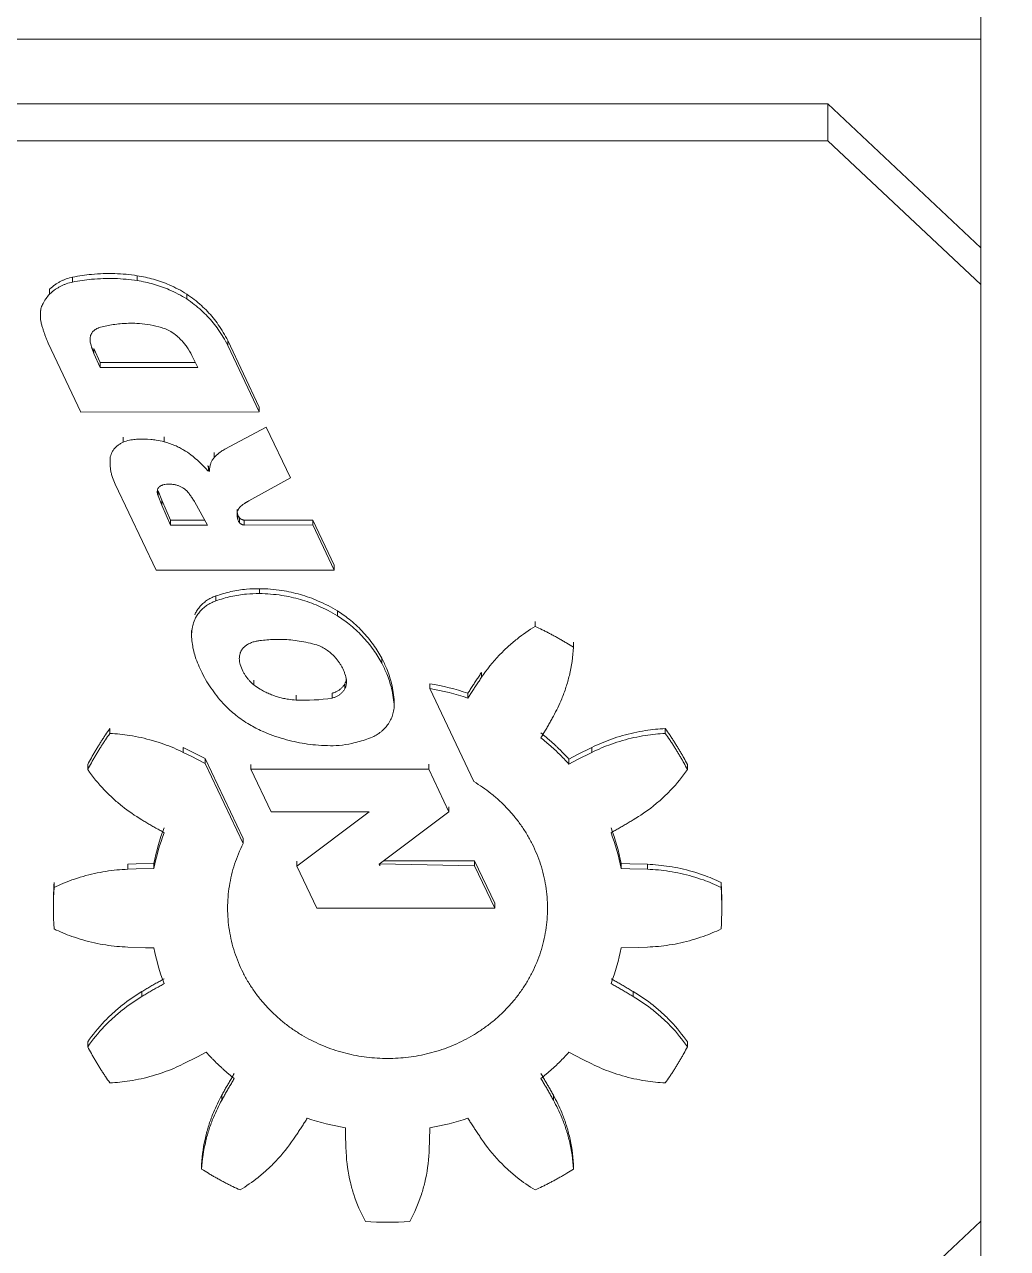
# Model space of a CAD drawing. Header units: millimetres. Extents: x 2179 to 48742, y 3478 to 161002.
# Drawn here: x 33108.9 to 33177.4, y 141788.7 to 141874 of the extents above; entities that cross this region are included whole.
import ezdxf

# ---------------------------------------------------------------- set-up
doc = ezdxf.new("R2010")
doc.units = ezdxf.units.MM
doc.layers.add('0-1', color=7, linetype='Continuous', lineweight=9)
doc.layers.add('2966-1_navrh dispozice stroju-HK_02_dwg-1', color=7, linetype='Continuous', lineweight=9, true_color=0x919191)

# ---------------------------------------------------------------- blocks, each defined once
blk = doc.blocks.new('2966-1_navrh dispozice stroju-HK_02_dwg-876232-1NP _ stroje')
at = {"layer": '0-1'}
for p, q in [((-60923.843, 56144.85), (-60892.08, 56197.69)), ((-60889.882, 56196.369), (-60921.644, 56143.528)), ((-60860.313, 56165.378), (-60860.607, 56165.554)), ((-60857.365, 56165.407), (-60857.658, 56165.583)), ((-60868.764, 56162.991), (-60869.057, 56163.168)), ((-60849.119, 56163.182), (-60849.412, 56163.358)), ((-60847.849, 56162.479), (-60848.142, 56162.655)), ((-60871.384, 56161.447), (-60871.677, 56161.624)), ((-60870.266, 56156.421), (-60870.559, 56156.597)), ((-60840.799, 56155.449), (-60841.093, 56155.625)), ((-60869.508, 56154.853), (-60869.801, 56155.029)), ((-60845.75, 56154.02), (-60846.044, 56154.196)), ((-60903.746, 56152.566), (-60903.453, 56152.39)), ((-60885.419, 56151.813), (-60881.963, 56151.472)), ((-60874.985, 56151.134), (-60874.692, 56150.958)), ((-60906.327, 56150.091), (-60906.621, 56150.267)), ((-60879.408, 56150.189), (-60879.115, 56150.013)), ((-60871.947, 56150.321), (-60871.654, 56150.145)), ((-60873.057, 56139.331), (-60866.674, 56149.967)), ((-60893.284, 56148.52), (-60892.991, 56148.344)), ((-60888.722, 56147.702), (-60888.429, 56147.525)), ((-60888.478, 56147.689), (-60888.185, 56147.513)), ((-60874.773, 56148.004), (-60874.48, 56147.827)), ((-60874.679, 56146.924), (-60874.386, 56146.747)), ((-60908.853, 56146.359), (-60908.56, 56146.183)), ((-60896.019, 56146.099), (-60895.726, 56145.923)), ((-60883.537, 56146.328), (-60883.244, 56146.152)), ((-60890.819, 56143.485), (-60889.588, 56145.536)), ((-60842.431, 56145.525), (-60842.725, 56145.702)), ((-60908.955, 56144.549), (-60908.662, 56144.373)), ((-60875.857, 56144.693), (-60875.564, 56144.517)), ((-60837.585, 56144.25), (-60837.878, 56144.426)), ((-60897.473, 56143.623), (-60897.18, 56143.447)), ((-60884.664, 56143.466), (-60884.371, 56143.29)), ((-60908.014, 56143.233), (-60907.721, 56143.057)), ((-60877.986, 56142.541), (-60878.279, 56142.717)), ((-60896.759, 56142.13), (-60896.466, 56141.954)), ((-60883.476, 56140.779), (-60883.183, 56140.603)), ((-60880.258, 56132.198), (-60880.551, 56132.374)), ((-60878.9, 56129.581), (-60879.193, 56129.757)), ((-60854.336, 56125.72), (-60854.63, 56125.896)), ((-60863.395, 56124.666), (-60863.688, 56124.842)), ((-60873.067, 56123.342), (-60873.36, 56123.518)), ((-60872.143, 56122.727), (-60871.85, 56122.551)), ((-60850.936, 56122.038), (-60851.229, 56122.214)), ((-60862.334, 56119.623), (-60862.628, 56119.799))]:
    blk.add_line(p, q, dxfattribs=at)
at = {"layer": '0-1', "flags": 128}
for points in [[(-60557.663, 56219.14), (-60650.398, 56064.867), (-61108.932, 56340.495), (-61016.198, 56494.769)], [(-60861.948, 56158.518), (-60862.241, 56158.694), (-60862.201, 56159.38), (-60862.114, 56160.486), (-60861.821, 56160.31), (-60861.908, 56159.204)], [(-60853.826, 56157.895), (-60854.119, 56158.072), (-60853.805, 56158.579), (-60853.141, 56159.607), (-60852.847, 56159.431), (-60853.512, 56158.403)], [(-60871.504, 56128.395), (-60871.797, 56128.571), (-60871.511, 56129.092), (-60870.9, 56130.155), (-60870.606, 56129.979), (-60871.218, 56128.916)]]:
    blk.add_lwpolyline(points, close=True, dxfattribs=at)
for points in [[(-60890.447, 56209.162), (-60937.69, 56130.569), (-60856.829, 56081.963), (-60809.586, 56160.556)], [(-60875.786, 56200.349), (-60889.882, 56196.369), (-60892.08, 56197.69), (-60877.984, 56201.671)], [(-60819.85, 56166.726), (-60816.753, 56152.41), (-60848.515, 56099.57), (-60867.761, 56094.134), (-60917.415, 56123.982), (-60919.614, 56125.303), (-60923.843, 56144.85), (-60921.644, 56143.528), (-60917.415, 56123.982)], [(-60849.093, 56155.051), (-60848.482, 56156.114), (-60848.196, 56156.635)], [(-60905.797, 56142.527), (-60900.495, 56142.009), (-60894.094, 56152.668), (-60894.387, 56152.844), (-60899.499, 56153.348), (-60899.206, 56153.171), (-60894.094, 56152.668)], [(-60864.311, 56152.214), (-60871.453, 56152.917), (-60871.746, 56153.094)], [(-60885.712, 56151.99), (-60885.419, 56151.813), (-60887.881, 56147.713), (-60888.174, 56147.89), (-60885.712, 56151.99), (-60882.256, 56151.648), (-60881.963, 56151.472), (-60888.357, 56140.825), (-60894.967, 56141.47)], [(-60893.108, 56149.26), (-60892.939, 56152.544), (-60889.036, 56152.163), (-60889.155, 56148.86)], [(-60899.341, 56150.618), (-60902.761, 56144.945), (-60902.468, 56144.769), (-60903.531, 56144.895), (-60903.824, 56145.071), (-60902.761, 56144.945)], [(-60899.896, 56150.665), (-60898.961, 56150.586), (-60902.468, 56144.769)], [(-60866.967, 56150.143), (-60866.674, 56149.967), (-60863.409, 56149.645), (-60863.703, 56149.822)], [(-60863.409, 56149.645), (-60862.771, 56143.599), (-60862.663, 56143.581), (-60862.776, 56143.649), (-60859.262, 56149.237), (-60859.556, 56149.413)], [(-60859.262, 56149.237), (-60856.002, 56148.916), (-60856.295, 56149.092), (-60859.556, 56149.413), (-60862.813, 56143.995)], [(-60856.002, 56148.916), (-60862.389, 56138.29), (-60865.61, 56138.605), (-60865.904, 56138.781)], [(-60844.733, 56148.17), (-60843.808, 56148.738), (-60843.21, 56149.123)], [(-60892.363, 56147.57), (-60892.724, 56147.651), (-60892.674, 56147.687), (-60892.381, 56147.51), (-60892.431, 56147.474), (-60892.381, 56147.51)], [(-60891.018, 56145.576), (-60889.196, 56145.524), (-60890.526, 56143.309)], [(-60865.61, 56138.605), (-60866.274, 56144.87), (-60869.795, 56139.013), (-60873.057, 56139.331), (-60873.351, 56139.508)], [(-60892.031, 56143.49), (-60892.721, 56143.61), (-60893.014, 56143.787), (-60892.324, 56143.666), (-60892.031, 56143.49), (-60890.526, 56143.309), (-60890.819, 56143.485), (-60892.324, 56143.666)], [(-60875.346, 56136.984), (-60875.053, 56136.808), (-60875.978, 56136.237), (-60876.49, 56135.907), (-60876.783, 56136.083), (-60876.271, 56136.413), (-60875.346, 56136.984), (-60869.188, 56136.383), (-60868.894, 56136.207), (-60875.053, 56136.808)], [(-60866.852, 56125.598), (-60866.187, 56126.627), (-60865.874, 56127.134)], [(-60857.879, 56124.72), (-60857.791, 56125.826), (-60857.752, 56126.512)]]:
    blk.add_lwpolyline(points, dxfattribs=at)
at = {"layer": '0-1'}
for centre, radius, start, end in [((-60858.742, 56145.021), 20.574, 58.98964, 63.032), ((-60858.449, 56144.845), 20.574, 54.94729, 63.032), ((-60862.33, 56144.005), 24.782, 325.41885, 332.56043), ((-60861.544, 56140.361), 20.574, 234.94729, 238.98964), ((-60861.25, 56140.185), 20.574, 234.94729, 243.032)]:
    blk.add_arc(centre, radius, start, end, dxfattribs=at)
for points, knots in [([(-60860.607, 56165.554), (-60860.826, 56165.145), (-60861.14, 56164.478), (-60861.491, 56163.532), (-60861.728, 56162.749), (-60861.965, 56161.737), (-60862.073, 56160.977), (-60862.114, 56160.486)], [0, 0, 0, 0, 0.261543, 0.414816, 0.568414, 0.722418, 1, 1, 1, 1]), ([(-60857.658, 56165.583), (-60857.837, 56165.593), (-60858.106, 56165.606), (-60858.464, 56165.616), (-60858.733, 56165.62), (-60859.001, 56165.62), (-60859.269, 56165.618), (-60859.537, 56165.612), (-60859.805, 56165.602), (-60860.162, 56165.586), (-60860.429, 56165.568), (-60860.607, 56165.554)], [0, 0, 0, 0, 0.182273, 0.273343, 0.364361, 0.455328, 0.546241, 0.6371, 0.727904, 0.818653, 1, 1, 1, 1]), ([(-60860.313, 56165.378), (-60860.533, 56164.969), (-60860.847, 56164.302), (-60861.198, 56163.356), (-60861.435, 56162.572), (-60861.672, 56161.561), (-60861.78, 56160.801), (-60861.821, 56160.31)], [0, 0, 0, 0, 0.261543, 0.414816, 0.568414, 0.722418, 1, 1, 1, 1]), ([(-60857.365, 56165.407), (-60857.544, 56165.417), (-60857.813, 56165.43), (-60858.171, 56165.439), (-60858.439, 56165.443), (-60858.708, 56165.444), (-60858.976, 56165.441), (-60859.244, 56165.435), (-60859.512, 56165.426), (-60859.869, 56165.409), (-60860.136, 56165.392), (-60860.313, 56165.378)], [0, 0, 0, 0, 0.182273, 0.273343, 0.364361, 0.455328, 0.546241, 0.6371, 0.727904, 0.818653, 1, 1, 1, 1]), ([(-60856.304, 56160.364), (-60856.302, 56160.924), (-60856.354, 56161.764), (-60856.538, 56162.871), (-60856.81, 56164.01), (-60857.113, 56164.851), (-60857.365, 56165.407)], [0, 0, 0, 0, 0.323713, 0.485311, 0.647608, 1, 1, 1, 1]), ([(-60868.764, 56162.991), (-60868.929, 56162.908), (-60869.175, 56162.78), (-60869.5, 56162.603), (-60869.742, 56162.468), (-60869.982, 56162.33), (-60870.22, 56162.19), (-60870.457, 56162.047), (-60870.691, 56161.901), (-60871.002, 56161.703), (-60871.232, 56161.551), (-60871.384, 56161.447)], [0, 0, 0, 0, 0.182383, 0.273486, 0.364521, 0.455492, 0.546397, 0.637238, 0.728016, 0.818732, 1, 1, 1, 1]), ([(-60865.363, 56159.31), (-60865.585, 56159.698), (-60865.988, 56160.313), (-60866.628, 56161.11), (-60867.477, 56162.013), (-60868.214, 56162.619), (-60868.764, 56162.991)], [0, 0, 0, 0, 0.265372, 0.43567, 0.606333, 1, 1, 1, 1]), ([(-60849.412, 56163.358), (-60849.784, 56163.113), (-60850.363, 56162.686), (-60851.11, 56162.033), (-60851.691, 56161.457), (-60852.393, 56160.667), (-60852.86, 56160.036), (-60853.141, 56159.607)], [0, 0, 0, 0, 0.250911, 0.404864, 0.558411, 0.711634, 1, 1, 1, 1]), ([(-60849.119, 56163.182), (-60849.491, 56162.937), (-60850.07, 56162.51), (-60850.817, 56161.857), (-60851.398, 56161.281), (-60852.1, 56160.491), (-60852.567, 56159.86), (-60852.847, 56159.431)], [0, 0, 0, 0, 0.250911, 0.404864, 0.558411, 0.711634, 1, 1, 1, 1]), ([(-60871.384, 56161.447), (-60871.381, 56160.934), (-60871.327, 56160.141), (-60871.151, 56159.081), (-60870.868, 56157.897), (-60870.544, 56157.015), (-60870.266, 56156.421)], [0, 0, 0, 0, 0.296799, 0.458512, 0.620924, 1, 1, 1, 1]), ([(-60848.196, 56156.635), (-60847.949, 56157.084), (-60847.611, 56157.792), (-60847.243, 56158.783), (-60847.006, 56159.567), (-60846.78, 56160.532), (-60846.674, 56161.244), (-60846.633, 56161.688)], [0, 0, 0, 0, 0.288366, 0.441589, 0.595136, 0.749089, 1, 1, 1, 1]), ([(-60856.336, 56158.573), (-60856.332, 56158.681), (-60856.326, 56158.844), (-60856.32, 56159.06), (-60856.315, 56159.223), (-60856.312, 56159.386), (-60856.309, 56159.549), (-60856.307, 56159.712), (-60856.305, 56159.875), (-60856.304, 56160.092), (-60856.304, 56160.255), (-60856.304, 56160.364)], [0, 0, 0, 0, 0.18163, 0.272474, 0.363339, 0.454226, 0.545135, 0.636066, 0.727018, 0.817992, 1, 1, 1, 1]), ([(-60864.52, 56157.792), (-60864.569, 56157.885), (-60864.643, 56158.024), (-60864.743, 56158.209), (-60864.818, 56158.348), (-60864.894, 56158.486), (-60864.971, 56158.624), (-60865.048, 56158.762), (-60865.126, 56158.899), (-60865.231, 56159.082), (-60865.31, 56159.219), (-60865.363, 56159.31)], [0, 0, 0, 0, 0.181671, 0.272529, 0.363404, 0.454297, 0.545206, 0.636133, 0.727076, 0.818036, 1, 1, 1, 1]), ([(-60862.241, 56158.694), (-60862.401, 56158.663), (-60862.64, 56158.613), (-60862.956, 56158.539), (-60863.193, 56158.48), (-60863.428, 56158.417), (-60863.662, 56158.351), (-60863.895, 56158.281), (-60864.127, 56158.208), (-60864.433, 56158.106), (-60864.662, 56158.024), (-60864.813, 56157.968)], [0, 0, 0, 0, 0.182555, 0.27372, 0.364801, 0.455797, 0.546707, 0.637532, 0.72827, 0.818923, 1, 1, 1, 1]), ([(-60861.948, 56158.518), (-60862.108, 56158.487), (-60862.346, 56158.437), (-60862.663, 56158.363), (-60862.9, 56158.303), (-60863.135, 56158.241), (-60863.369, 56158.175), (-60863.602, 56158.105), (-60863.834, 56158.032), (-60864.14, 56157.93), (-60864.369, 56157.848), (-60864.52, 56157.792)], [0, 0, 0, 0, 0.182555, 0.27372, 0.364801, 0.455797, 0.546707, 0.637532, 0.72827, 0.818923, 1, 1, 1, 1]), ([(-60870.559, 56156.597), (-60870.515, 56156.501), (-60870.449, 56156.357), (-60870.359, 56156.166), (-60870.292, 56156.023), (-60870.223, 56155.88), (-60870.154, 56155.738), (-60870.085, 56155.595), (-60870.015, 56155.453), (-60869.921, 56155.264), (-60869.849, 56155.123), (-60869.801, 56155.029)], [0, 0, 0, 0, 0.181658, 0.272512, 0.363384, 0.454275, 0.545185, 0.636113, 0.727059, 0.818023, 1, 1, 1, 1]), ([(-60870.266, 56156.421), (-60870.222, 56156.325), (-60870.156, 56156.181), (-60870.066, 56155.99), (-60869.999, 56155.847), (-60869.93, 56155.704), (-60869.861, 56155.562), (-60869.792, 56155.419), (-60869.722, 56155.277), (-60869.627, 56155.088), (-60869.556, 56154.947), (-60869.508, 56154.853)], [0, 0, 0, 0, 0.181658, 0.272512, 0.363384, 0.454275, 0.545185, 0.636113, 0.727059, 0.818023, 1, 1, 1, 1]), ([(-60841.093, 56155.625), (-60841.701, 56155.587), (-60842.586, 56155.46), (-60843.72, 56155.166), (-60844.783, 56154.809), (-60845.55, 56154.461), (-60846.044, 56154.196)], [0, 0, 0, 0, 0.352392, 0.514689, 0.676287, 1, 1, 1, 1]), ([(-60840.799, 56155.449), (-60841.408, 56155.41), (-60842.293, 56155.284), (-60843.427, 56154.99), (-60844.49, 56154.633), (-60845.257, 56154.285), (-60845.75, 56154.02)], [0, 0, 0, 0, 0.352392, 0.514689, 0.676287, 1, 1, 1, 1]), ([(-60839.442, 56152.832), (-60839.513, 56152.995), (-60839.623, 56153.239), (-60839.775, 56153.562), (-60839.892, 56153.803), (-60840.013, 56154.042), (-60840.136, 56154.281), (-60840.263, 56154.517), (-60840.392, 56154.753), (-60840.569, 56155.064), (-60840.706, 56155.296), (-60840.799, 56155.449)], [0, 0, 0, 0, 0.181347, 0.272096, 0.3629, 0.453759, 0.544672, 0.635639, 0.726657, 0.817727, 1, 1, 1, 1]), ([(-60846.044, 56154.196), (-60846.14, 56154.145), (-60846.284, 56154.069), (-60846.475, 56153.966), (-60846.618, 56153.888), (-60846.761, 56153.809), (-60846.903, 56153.73), (-60847.046, 56153.651), (-60847.187, 56153.571), (-60847.376, 56153.464), (-60847.517, 56153.382), (-60847.611, 56153.328)], [0, 0, 0, 0, 0.182008, 0.272982, 0.363934, 0.454865, 0.545774, 0.636661, 0.727526, 0.81837, 1, 1, 1, 1]), ([(-60845.75, 56154.02), (-60845.847, 56153.969), (-60845.991, 56153.893), (-60846.182, 56153.789), (-60846.325, 56153.712), (-60846.468, 56153.633), (-60846.61, 56153.554), (-60846.752, 56153.475), (-60846.894, 56153.395), (-60847.083, 56153.288), (-60847.224, 56153.206), (-60847.318, 56153.152)], [0, 0, 0, 0, 0.182008, 0.272982, 0.363934, 0.454865, 0.545774, 0.636661, 0.727526, 0.81837, 1, 1, 1, 1]), ([(-60899.499, 56153.348), (-60899.925, 56153.384), (-60900.553, 56153.386), (-60901.373, 56153.295), (-60901.957, 56153.187), (-60902.761, 56152.978), (-60903.353, 56152.752), (-60903.746, 56152.566)], [0, 0, 0, 0, 0.29356, 0.430004, 0.5659, 0.701224, 1, 1, 1, 1]), ([(-60899.206, 56153.171), (-60899.632, 56153.208), (-60900.26, 56153.21), (-60901.08, 56153.119), (-60901.664, 56153.011), (-60902.468, 56152.802), (-60903.06, 56152.575), (-60903.453, 56152.39)], [0, 0, 0, 0, 0.29356, 0.430004, 0.5659, 0.701224, 1, 1, 1, 1]), ([(-60868.894, 56136.207), (-60868.617, 56135.765), (-60868.151, 56135.136), (-60867.439, 56134.379), (-60866.864, 56133.855), (-60866.249, 56133.379), (-60865.598, 56132.951), (-60864.916, 56132.577), (-60864.206, 56132.258), (-60863.475, 56131.996), (-60862.726, 56131.792), (-60861.965, 56131.646), (-60861.198, 56131.56), (-60860.429, 56131.532), (-60859.662, 56131.561), (-60858.902, 56131.645), (-60858.154, 56131.784), (-60857.42, 56131.975), (-60856.704, 56132.214), (-60856.01, 56132.501), (-60855.339, 56132.833), (-60854.694, 56133.207), (-60854.077, 56133.62), (-60853.491, 56134.071), (-60852.936, 56134.556), (-60852.413, 56135.075), (-60851.926, 56135.623), (-60851.473, 56136.2), (-60851.058, 56136.803), (-60850.681, 56137.431), (-60850.343, 56138.08), (-60850.046, 56138.75), (-60849.79, 56139.438), (-60849.578, 56140.142), (-60849.409, 56140.861), (-60849.287, 56141.59), (-60849.211, 56142.329), (-60849.183, 56143.074), (-60849.205, 56143.822), (-60849.278, 56144.57), (-60849.401, 56145.314), (-60849.578, 56146.051), (-60849.806, 56146.778), (-60850.088, 56147.488), (-60850.422, 56148.179), (-60850.808, 56148.845), (-60851.244, 56149.482), (-60851.729, 56150.086), (-60852.261, 56150.651), (-60852.835, 56151.174), (-60853.45, 56151.651), (-60854.101, 56152.078), (-60854.784, 56152.453), (-60855.493, 56152.772), (-60856.225, 56153.034), (-60856.974, 56153.238), (-60857.734, 56153.383), (-60858.502, 56153.47), (-60859.271, 56153.498), (-60860.038, 56153.469), (-60860.797, 56153.384), (-60861.546, 56153.246), (-60862.28, 56153.055), (-60863.215, 56152.742), (-60863.885, 56152.44), (-60864.311, 56152.214)], [0, 0, 0, 0, 0.031734, 0.047458, 0.063206, 0.078973, 0.094748, 0.110522, 0.126289, 0.142038, 0.157761, 0.17345, 0.189098, 0.204699, 0.220246, 0.235734, 0.25116, 0.266522, 0.281817, 0.297046, 0.31221, 0.327312, 0.342357, 0.357349, 0.372294, 0.387199, 0.402074, 0.416925, 0.431763, 0.446595, 0.461433, 0.476284, 0.491158, 0.506064, 0.521009, 0.536001, 0.551046, 0.566148, 0.581312, 0.596541, 0.611836, 0.627197, 0.642624, 0.658112, 0.673659, 0.689259, 0.704908, 0.720597, 0.73632, 0.752069, 0.767835, 0.78361, 0.799385, 0.815151, 0.8309, 0.846623, 0.862313, 0.877961, 0.893562, 0.909109, 0.924597, 0.940023, 0.955384, 0.970679, 1, 1, 1, 1]), ([(-60843.21, 56149.123), (-60842.795, 56149.389), (-60842.175, 56149.841), (-60841.393, 56150.525), (-60840.812, 56151.102), (-60840.142, 56151.856), (-60839.7, 56152.446), (-60839.442, 56152.832)], [0, 0, 0, 0, 0.277582, 0.431586, 0.585184, 0.738457, 1, 1, 1, 1]), ([(-60903.746, 56152.566), (-60904.154, 56152.359), (-60904.713, 56152.018), (-60905.385, 56151.502), (-60905.97, 56150.99), (-60906.372, 56150.566), (-60906.621, 56150.267)], [0, 0, 0, 0, 0.370267, 0.528165, 0.685572, 1, 1, 1, 1]), ([(-60903.453, 56152.39), (-60903.861, 56152.182), (-60904.42, 56151.842), (-60905.092, 56151.326), (-60905.677, 56150.814), (-60906.079, 56150.389), (-60906.327, 56150.091)], [0, 0, 0, 0, 0.370267, 0.528165, 0.685572, 1, 1, 1, 1]), ([(-60874.985, 56151.134), (-60875.349, 56151.154), (-60875.922, 56151.148), (-60876.698, 56151.061), (-60877.311, 56150.948), (-60877.912, 56150.792), (-60878.618, 56150.555), (-60879.112, 56150.339), (-60879.408, 56150.189)], [0, 0, 0, 0, 0.238704, 0.375422, 0.511589, 0.647183, 0.782193, 1, 1, 1, 1]), ([(-60871.947, 56150.321), (-60872.323, 56150.521), (-60872.885, 56150.757), (-60873.645, 56150.964), (-60874.266, 56151.082), (-60874.715, 56151.124), (-60874.985, 56151.134)], [0, 0, 0, 0, 0.402625, 0.573744, 0.744496, 1, 1, 1, 1]), ([(-60906.621, 56150.267), (-60906.954, 56149.865), (-60907.422, 56149.226), (-60907.969, 56148.316), (-60908.424, 56147.441), (-60908.701, 56146.779), (-60908.853, 56146.359)], [0, 0, 0, 0, 0.346138, 0.524869, 0.703657, 1, 1, 1, 1]), ([(-60901.972, 56150.327), (-60902.102, 56150.261), (-60902.28, 56150.152), (-60902.549, 56149.946), (-60902.69, 56149.814), (-60902.779, 56149.719)], [0, 0, 0, 0, 0.430104, 0.616191, 1, 1, 1, 1]), ([(-60899.896, 56150.665), (-60900.127, 56150.688), (-60900.461, 56150.691), (-60900.891, 56150.643), (-60901.184, 56150.589), (-60901.549, 56150.494), (-60901.809, 56150.399), (-60901.972, 56150.327)], [0, 0, 0, 0, 0.327977, 0.468922, 0.6093, 0.749088, 1, 1, 1, 1]), ([(-60879.408, 56150.189), (-60879.852, 56149.96), (-60880.469, 56149.581), (-60881.217, 56149.007), (-60881.718, 56148.569), (-60882.189, 56148.101), (-60882.83, 56147.38), (-60883.264, 56146.774), (-60883.537, 56146.328)], [0, 0, 0, 0, 0.261737, 0.378268, 0.494438, 0.610301, 0.725919, 1, 1, 1, 1]), ([(-60874.692, 56150.958), (-60875.055, 56150.978), (-60875.629, 56150.972), (-60876.405, 56150.885), (-60877.018, 56150.772), (-60877.619, 56150.616), (-60878.325, 56150.379), (-60878.819, 56150.162), (-60879.115, 56150.013)], [0, 0, 0, 0, 0.238704, 0.375422, 0.511589, 0.647183, 0.782193, 1, 1, 1, 1]), ([(-60871.654, 56150.145), (-60872.03, 56150.345), (-60872.592, 56150.58), (-60873.352, 56150.788), (-60873.973, 56150.906), (-60874.422, 56150.948), (-60874.692, 56150.958)], [0, 0, 0, 0, 0.402625, 0.573744, 0.744496, 1, 1, 1, 1]), ([(-60870.801, 56149.097), (-60870.852, 56149.221), (-60870.942, 56149.393), (-60871.086, 56149.604), (-60871.2, 56149.745), (-60871.38, 56149.937), (-60871.537, 56150.065), (-60871.654, 56150.145)], [0, 0, 0, 0, 0.292577, 0.424638, 0.557046, 0.689739, 1, 1, 1, 1]), ([(-60906.327, 56150.091), (-60906.66, 56149.689), (-60907.129, 56149.049), (-60907.675, 56148.14), (-60908.131, 56147.265), (-60908.408, 56146.603), (-60908.56, 56146.183)], [0, 0, 0, 0, 0.346138, 0.524869, 0.703657, 1, 1, 1, 1]), ([(-60902.779, 56149.719), (-60902.979, 56149.529), (-60903.332, 56149.153), (-60903.642, 56148.741), (-60903.777, 56148.542)], [0, 0, 0, 0, 0.53438, 1, 1, 1, 1]), ([(-60879.115, 56150.013), (-60879.559, 56149.784), (-60880.175, 56149.405), (-60880.924, 56148.83), (-60881.425, 56148.392), (-60881.896, 56147.925), (-60882.537, 56147.204), (-60882.971, 56146.598), (-60883.244, 56146.152)], [0, 0, 0, 0, 0.261737, 0.378268, 0.494438, 0.610301, 0.725919, 1, 1, 1, 1]), ([(-60903.777, 56148.542), (-60903.995, 56148.219), (-60904.272, 56147.735), (-60904.619, 56146.953), (-60904.771, 56146.512), (-60904.852, 56146.224)], [0, 0, 0, 0, 0.455587, 0.650529, 1, 1, 1, 1]), ([(-60893.108, 56149.26), (-60893.113, 56149.161), (-60893.111, 56149.002), (-60893.082, 56148.694), (-60893.036, 56148.488), (-60892.991, 56148.344)], [0, 0, 0, 0, 0.319576, 0.513347, 1, 1, 1, 1]), ([(-60889.155, 56148.86), (-60889.157, 56148.83), (-60889.16, 56148.785), (-60889.161, 56148.726), (-60889.162, 56148.681), (-60889.162, 56148.636), (-60889.162, 56148.591), (-60889.161, 56148.547), (-60889.159, 56148.502), (-60889.156, 56148.442), (-60889.153, 56148.397), (-60889.15, 56148.367)], [0, 0, 0, 0, 0.181145, 0.271819, 0.362568, 0.453395, 0.544301, 0.635285, 0.726349, 0.817494, 1, 1, 1, 1]), ([(-60874.958, 56148.249), (-60875.093, 56148.301), (-60875.307, 56148.367), (-60875.603, 56148.424), (-60875.835, 56148.45), (-60876.069, 56148.459), (-60876.301, 56148.45), (-60876.531, 56148.424), (-60876.807, 56148.373), (-60877.002, 56148.318), (-60877.121, 56148.276)], [0, 0, 0, 0, 0.196853, 0.303041, 0.408952, 0.51454, 0.619764, 0.724592, 0.828998, 1, 1, 1, 1]), ([(-60870.601, 56147.859), (-60870.593, 56147.981), (-60870.592, 56148.166), (-60870.616, 56148.414), (-60870.648, 56148.602), (-60870.703, 56148.833), (-60870.759, 56148.997), (-60870.801, 56149.097)], [0, 0, 0, 0, 0.288592, 0.438736, 0.589532, 0.740979, 1, 1, 1, 1]), ([(-60892.991, 56148.344), (-60892.966, 56148.27), (-60892.921, 56148.165), (-60892.829, 56148.007), (-60892.767, 56147.922), (-60892.722, 56147.87)], [0, 0, 0, 0, 0.426905, 0.621361, 1, 1, 1, 1]), ([(-60892.722, 56147.87), (-60892.671, 56147.812), (-60892.551, 56147.694), (-60892.413, 56147.598), (-60892.334, 56147.553)], [0, 0, 0, 0, 0.460721, 1, 1, 1, 1]), ([(-60889.15, 56148.367), (-60889.146, 56148.308), (-60889.131, 56148.186), (-60889.097, 56148.067), (-60889.076, 56148.008)], [0, 0, 0, 0, 0.485681, 1, 1, 1, 1]), ([(-60889.076, 56148.008), (-60889.065, 56147.981), (-60889.047, 56147.94), (-60889.016, 56147.886), (-60888.987, 56147.844), (-60888.94, 56147.786), (-60888.898, 56147.746), (-60888.866, 56147.72)], [0, 0, 0, 0, 0.236103, 0.376533, 0.517394, 0.658623, 1, 1, 1, 1]), ([(-60889.072, 56147.839), (-60889.021, 56147.808), (-60888.908, 56147.752), (-60888.787, 56147.715), (-60888.722, 56147.702)], [0, 0, 0, 0, 0.470524, 1, 1, 1, 1]), ([(-60888.866, 56147.72), (-60888.814, 56147.682), (-60888.733, 56147.633), (-60888.587, 56147.567), (-60888.494, 56147.539), (-60888.429, 56147.525)], [0, 0, 0, 0, 0.400705, 0.585035, 1, 1, 1, 1]), ([(-60888.722, 56147.702), (-60888.687, 56147.693), (-60888.637, 56147.684), (-60888.555, 56147.681), (-60888.509, 56147.685), (-60888.478, 56147.689)], [0, 0, 0, 0, 0.436472, 0.624793, 1, 1, 1, 1]), ([(-60888.478, 56147.689), (-60888.461, 56147.692), (-60888.434, 56147.699), (-60888.398, 56147.711), (-60888.37, 56147.722), (-60888.342, 56147.736), (-60888.316, 56147.751), (-60888.292, 56147.767), (-60888.268, 56147.786), (-60888.245, 56147.805), (-60888.224, 56147.826), (-60888.2, 56147.854), (-60888.184, 56147.875), (-60888.174, 56147.89)], [0, 0, 0, 0, 0.142434, 0.223735, 0.304684, 0.38529, 0.465567, 0.545536, 0.625224, 0.704665, 0.783896, 0.86296, 1, 1, 1, 1]), ([(-60888.185, 56147.513), (-60888.168, 56147.516), (-60888.141, 56147.522), (-60888.104, 56147.535), (-60888.076, 56147.546), (-60888.049, 56147.559), (-60888.023, 56147.575), (-60887.998, 56147.591), (-60887.975, 56147.609), (-60887.952, 56147.629), (-60887.931, 56147.65), (-60887.907, 56147.677), (-60887.891, 56147.699), (-60887.881, 56147.713)], [0, 0, 0, 0, 0.142434, 0.223735, 0.304684, 0.38529, 0.465567, 0.545536, 0.625224, 0.704665, 0.783896, 0.86296, 1, 1, 1, 1]), ([(-60878.109, 56147.743), (-60878.419, 56147.459), (-60878.846, 56147.012), (-60879.347, 56146.372), (-60879.681, 56145.887), (-60880.053, 56145.268), (-60880.286, 56144.797), (-60880.416, 56144.495)], [0, 0, 0, 0, 0.314221, 0.460995, 0.607632, 0.754222, 1, 1, 1, 1]), ([(-60877.121, 56148.276), (-60877.242, 56148.242), (-60877.416, 56148.177), (-60877.635, 56148.069), (-60877.852, 56147.944), (-60878.007, 56147.83), (-60878.109, 56147.743)], [0, 0, 0, 0, 0.334932, 0.490658, 0.645749, 1, 1, 1, 1]), ([(-60874.773, 56148.004), (-60874.804, 56148.052), (-60874.874, 56148.146), (-60874.957, 56148.228), (-60875.002, 56148.266)], [0, 0, 0, 0, 0.494731, 1, 1, 1, 1]), ([(-60874.48, 56147.827), (-60874.511, 56147.876), (-60874.563, 56147.946), (-60874.643, 56148.031), (-60874.709, 56148.091), (-60874.81, 56148.17), (-60874.896, 56148.22), (-60874.958, 56148.249)], [0, 0, 0, 0, 0.267916, 0.405134, 0.542576, 0.680169, 1, 1, 1, 1]), ([(-60874.679, 56146.924), (-60874.657, 56146.998), (-60874.634, 56147.106), (-60874.62, 56147.248), (-60874.616, 56147.346), (-60874.619, 56147.444), (-60874.628, 56147.543), (-60874.645, 56147.64), (-60874.668, 56147.737), (-60874.707, 56147.86), (-60874.745, 56147.948), (-60874.773, 56148.004)], [0, 0, 0, 0, 0.209091, 0.296986, 0.385221, 0.473817, 0.56279, 0.65215, 0.741896, 0.832021, 1, 1, 1, 1]), ([(-60874.386, 56146.747), (-60874.364, 56146.822), (-60874.341, 56146.93), (-60874.327, 56147.071), (-60874.323, 56147.169), (-60874.326, 56147.268), (-60874.335, 56147.366), (-60874.352, 56147.464), (-60874.375, 56147.561), (-60874.414, 56147.684), (-60874.452, 56147.772), (-60874.48, 56147.827)], [0, 0, 0, 0, 0.209091, 0.296986, 0.385221, 0.473817, 0.56279, 0.65215, 0.741896, 0.832021, 1, 1, 1, 1]), ([(-60871.3, 56145.465), (-60871.177, 56145.737), (-60871, 56146.188), (-60870.759, 56146.987), (-60870.651, 56147.513), (-60870.601, 56147.859)], [0, 0, 0, 0, 0.35722, 0.580772, 1, 1, 1, 1]), ([(-60844.168, 56145.558), (-60844.189, 56145.718), (-60844.224, 56145.958), (-60844.278, 56146.277), (-60844.322, 56146.515), (-60844.369, 56146.754), (-60844.421, 56146.991), (-60844.476, 56147.229), (-60844.534, 56147.465), (-60844.617, 56147.78), (-60844.685, 56148.014), (-60844.733, 56148.17)], [0, 0, 0, 0, 0.181077, 0.27173, 0.362468, 0.453293, 0.544203, 0.635199, 0.72628, 0.817445, 1, 1, 1, 1]), ([(-60894.007, 56147.039), (-60894.186, 56146.967), (-60894.467, 56146.835), (-60894.836, 56146.621), (-60895.247, 56146.345), (-60895.538, 56146.103), (-60895.726, 56145.923)], [0, 0, 0, 0, 0.280551, 0.450993, 0.620781, 1, 1, 1, 1]), ([(-60888.429, 56147.525), (-60888.394, 56147.516), (-60888.344, 56147.508), (-60888.262, 56147.505), (-60888.216, 56147.509), (-60888.185, 56147.513)], [0, 0, 0, 0, 0.436472, 0.624793, 1, 1, 1, 1]), ([(-60908.853, 56146.359), (-60908.904, 56146.214), (-60908.964, 56145.997), (-60909.012, 56145.707), (-60909.034, 56145.498), (-60909.042, 56145.287), (-60909.032, 56144.968), (-60908.996, 56144.722), (-60908.955, 56144.549)], [0, 0, 0, 0, 0.251591, 0.3657, 0.480211, 0.595163, 0.710586, 1, 1, 1, 1]), ([(-60908.56, 56146.183), (-60908.611, 56146.038), (-60908.67, 56145.821), (-60908.719, 56145.531), (-60908.741, 56145.321), (-60908.748, 56145.11), (-60908.739, 56144.792), (-60908.703, 56144.546), (-60908.662, 56144.373)], [0, 0, 0, 0, 0.251591, 0.3657, 0.480211, 0.595163, 0.710586, 1, 1, 1, 1]), ([(-60904.852, 56146.224), (-60904.868, 56146.18), (-60904.886, 56146.114), (-60904.901, 56146.025), (-60904.907, 56145.961), (-60904.91, 56145.896), (-60904.908, 56145.831), (-60904.902, 56145.766), (-60904.888, 56145.684), (-60904.872, 56145.624), (-60904.859, 56145.587)], [0, 0, 0, 0, 0.217828, 0.316529, 0.415578, 0.515007, 0.614845, 0.715108, 0.815805, 1, 1, 1, 1]), ([(-60895.726, 56145.923), (-60895.866, 56145.786), (-60896.082, 56145.552), (-60896.462, 56145.067), (-60896.685, 56144.709), (-60896.823, 56144.445)], [0, 0, 0, 0, 0.318035, 0.51505, 1, 1, 1, 1]), ([(-60883.537, 56146.328), (-60883.694, 56146.073), (-60883.925, 56145.649), (-60884.195, 56145.041), (-60884.449, 56144.355), (-60884.592, 56143.825), (-60884.664, 56143.466)], [0, 0, 0, 0, 0.290488, 0.467768, 0.645321, 1, 1, 1, 1]), ([(-60883.244, 56146.152), (-60883.4, 56145.897), (-60883.632, 56145.473), (-60883.902, 56144.865), (-60884.156, 56144.179), (-60884.299, 56143.648), (-60884.371, 56143.29)], [0, 0, 0, 0, 0.290488, 0.467768, 0.645321, 1, 1, 1, 1]), ([(-60904.859, 56145.587), (-60904.846, 56145.551), (-60904.822, 56145.498), (-60904.783, 56145.43), (-60904.749, 56145.38), (-60904.711, 56145.332), (-60904.657, 56145.275), (-60904.613, 56145.238), (-60904.583, 56145.216)], [0, 0, 0, 0, 0.243129, 0.371886, 0.501038, 0.630528, 0.760297, 1, 1, 1, 1]), ([(-60904.583, 56145.216), (-60904.531, 56145.178), (-60904.451, 56145.129), (-60904.32, 56145.07), (-60904.243, 56145.045), (-60904.194, 56145.032)], [0, 0, 0, 0, 0.443452, 0.647911, 1, 1, 1, 1]), ([(-60904.194, 56145.032), (-60904.154, 56145.022), (-60904.094, 56145.006), (-60904.015, 56144.987), (-60903.955, 56144.974), (-60903.894, 56144.96), (-60903.834, 56144.948), (-60903.774, 56144.936), (-60903.713, 56144.925), (-60903.633, 56144.911), (-60903.572, 56144.901), (-60903.531, 56144.895)], [0, 0, 0, 0, 0.182049, 0.273041, 0.364007, 0.454947, 0.54586, 0.636744, 0.7276, 0.818427, 1, 1, 1, 1]), ([(-60892.451, 56145.292), (-60892.506, 56145.256), (-60892.588, 56145.197), (-60892.72, 56145.082), (-60892.795, 56145.002), (-60892.842, 56144.946)], [0, 0, 0, 0, 0.374094, 0.579901, 1, 1, 1, 1]), ([(-60891.742, 56145.545), (-60891.836, 56145.534), (-60891.967, 56145.506), (-60892.132, 56145.451), (-60892.279, 56145.39), (-60892.384, 56145.334), (-60892.451, 56145.292)], [0, 0, 0, 0, 0.373308, 0.529905, 0.685827, 1, 1, 1, 1]), ([(-60891.018, 56145.576), (-60891.062, 56145.576), (-60891.128, 56145.575), (-60891.216, 56145.573), (-60891.282, 56145.571), (-60891.347, 56145.569), (-60891.413, 56145.566), (-60891.479, 56145.563), (-60891.545, 56145.559), (-60891.632, 56145.553), (-60891.698, 56145.548), (-60891.742, 56145.545)], [0, 0, 0, 0, 0.182081, 0.273082, 0.364052, 0.454993, 0.545903, 0.636783, 0.727631, 0.818449, 1, 1, 1, 1]), ([(-60874.935, 56141.374), (-60874.494, 56141.684), (-60873.88, 56142.184), (-60873.14, 56142.917), (-60872.64, 56143.48), (-60871.992, 56144.307), (-60871.562, 56144.983), (-60871.3, 56145.465)], [0, 0, 0, 0, 0.292832, 0.429418, 0.565716, 0.701803, 1, 1, 1, 1]), ([(-60842.725, 56145.702), (-60842.83, 56145.706), (-60842.988, 56145.712), (-60843.198, 56145.718), (-60843.356, 56145.723), (-60843.514, 56145.726), (-60843.672, 56145.729), (-60843.83, 56145.731), (-60843.987, 56145.733), (-60844.198, 56145.734), (-60844.356, 56145.734), (-60844.461, 56145.734)], [0, 0, 0, 0, 0.181964, 0.272924, 0.363867, 0.454794, 0.545703, 0.636596, 0.727471, 0.818329, 1, 1, 1, 1]), ([(-60842.431, 56145.525), (-60842.537, 56145.53), (-60842.695, 56145.536), (-60842.905, 56145.542), (-60843.063, 56145.546), (-60843.221, 56145.55), (-60843.379, 56145.553), (-60843.536, 56145.555), (-60843.694, 56145.557), (-60843.905, 56145.558), (-60844.062, 56145.558), (-60844.168, 56145.558)], [0, 0, 0, 0, 0.181964, 0.272924, 0.363867, 0.454794, 0.545703, 0.636596, 0.727471, 0.818329, 1, 1, 1, 1]), ([(-60837.878, 56144.426), (-60838.464, 56144.736), (-60839.346, 56145.103), (-60840.541, 56145.429), (-60841.545, 56145.621), (-60842.278, 56145.687), (-60842.725, 56145.702)], [0, 0, 0, 0, 0.393667, 0.56433, 0.734628, 1, 1, 1, 1]), ([(-60837.585, 56144.25), (-60838.171, 56144.56), (-60839.053, 56144.927), (-60840.248, 56145.253), (-60841.252, 56145.445), (-60841.985, 56145.511), (-60842.431, 56145.525)], [0, 0, 0, 0, 0.393667, 0.56433, 0.734628, 1, 1, 1, 1]), ([(-60908.662, 56144.373), (-60908.627, 56144.246), (-60908.56, 56144.059), (-60908.445, 56143.821), (-60908.324, 56143.612), (-60908.222, 56143.47), (-60908.153, 56143.386)], [0, 0, 0, 0, 0.353592, 0.531194, 0.709409, 1, 1, 1, 1]), ([(-60896.823, 56144.445), (-60896.888, 56144.329), (-60896.974, 56144.151), (-60897.098, 56143.818), (-60897.153, 56143.602), (-60897.18, 56143.447)], [0, 0, 0, 0, 0.37257, 0.556318, 1, 1, 1, 1]), ([(-60893.153, 56144.432), (-60893.169, 56144.394), (-60893.189, 56144.336), (-60893.207, 56144.258), (-60893.219, 56144.19), (-60893.223, 56144.141), (-60893.224, 56144.112)], [0, 0, 0, 0, 0.380164, 0.554924, 0.730228, 1, 1, 1, 1]), ([(-60892.842, 56144.946), (-60892.894, 56144.882), (-60892.967, 56144.782), (-60893.071, 56144.61), (-60893.123, 56144.503), (-60893.153, 56144.432)], [0, 0, 0, 0, 0.408812, 0.61663, 1, 1, 1, 1]), ([(-60880.416, 56144.495), (-60880.455, 56144.413), (-60880.507, 56144.287), (-60880.559, 56144.114), (-60880.59, 56143.982), (-60880.621, 56143.795), (-60880.631, 56143.651), (-60880.63, 56143.552)], [0, 0, 0, 0, 0.278654, 0.417246, 0.556204, 0.695596, 1, 1, 1, 1]), ([(-60877.986, 56142.541), (-60877.819, 56142.61), (-60877.55, 56142.737), (-60877.192, 56142.945), (-60876.901, 56143.14), (-60876.624, 56143.352), (-60876.363, 56143.581), (-60876.117, 56143.825), (-60875.844, 56144.132), (-60875.665, 56144.368), (-60875.564, 56144.517)], [0, 0, 0, 0, 0.170732, 0.28145, 0.391743, 0.50165, 0.611215, 0.720492, 0.829538, 1, 1, 1, 1]), ([(-60837.719, 56141.211), (-60837.699, 56141.394), (-60837.672, 56141.669), (-60837.643, 56142.036), (-60837.625, 56142.311), (-60837.609, 56142.587), (-60837.597, 56142.864), (-60837.588, 56143.14), (-60837.582, 56143.417), (-60837.579, 56143.787), (-60837.581, 56144.065), (-60837.585, 56144.25)], [0, 0, 0, 0, 0.181268, 0.271984, 0.362762, 0.453603, 0.544508, 0.635479, 0.726514, 0.817617, 1, 1, 1, 1]), ([(-60908.153, 56143.386), (-60908.069, 56143.306), (-60907.929, 56143.19), (-60907.723, 56143.055), (-60907.552, 56142.961), (-60907.344, 56142.868), (-60907.189, 56142.816), (-60907.095, 56142.79)], [0, 0, 0, 0, 0.285142, 0.443497, 0.601852, 0.76012, 1, 1, 1, 1]), ([(-60897.18, 56143.447), (-60897.19, 56143.376), (-60897.197, 56143.268), (-60897.193, 56143.124), (-60897.183, 56143.016), (-60897.165, 56142.908), (-60897.139, 56142.802), (-60897.106, 56142.697), (-60897.066, 56142.595), (-60897.017, 56142.495), (-60896.962, 56142.399), (-60896.884, 56142.285), (-60896.819, 56142.208), (-60896.774, 56142.163)], [0, 0, 0, 0, 0.154592, 0.232029, 0.309797, 0.387902, 0.466345, 0.545119, 0.624211, 0.703603, 0.783268, 0.863177, 1, 1, 1, 1]), ([(-60893.224, 56144.112), (-60893.224, 56144.088), (-60893.222, 56144.054), (-60893.215, 56144.01), (-60893.208, 56143.979), (-60893.198, 56143.948), (-60893.186, 56143.919), (-60893.168, 56143.882), (-60893.152, 56143.856), (-60893.14, 56143.84)], [0, 0, 0, 0, 0.243424, 0.352914, 0.462878, 0.573306, 0.68418, 0.795473, 1, 1, 1, 1]), ([(-60893.14, 56143.84), (-60893.126, 56143.82), (-60893.102, 56143.793), (-60893.056, 56143.751), (-60893.025, 56143.729), (-60893.003, 56143.716)], [0, 0, 0, 0, 0.387445, 0.591443, 1, 1, 1, 1]), ([(-60893.003, 56143.716), (-60892.966, 56143.694), (-60892.907, 56143.665), (-60892.812, 56143.631), (-60892.756, 56143.617), (-60892.721, 56143.61)], [0, 0, 0, 0, 0.426223, 0.650191, 1, 1, 1, 1]), ([(-60884.664, 56143.466), (-60884.692, 56143.342), (-60884.718, 56143.16), (-60884.727, 56142.92), (-60884.722, 56142.751), (-60884.706, 56142.582), (-60884.678, 56142.414), (-60884.638, 56142.248), (-60884.586, 56142.084), (-60884.523, 56141.923), (-60884.432, 56141.737), (-60884.355, 56141.609), (-60884.303, 56141.534)], [0, 0, 0, 0, 0.189077, 0.272225, 0.355713, 0.439557, 0.523765, 0.608337, 0.693267, 0.778539, 0.864134, 1, 1, 1, 1]), ([(-60880.63, 56143.552), (-60880.628, 56143.486), (-60880.617, 56143.393), (-60880.59, 56143.277), (-60880.565, 56143.2), (-60880.535, 56143.125), (-60880.5, 56143.052), (-60880.459, 56142.981), (-60880.413, 56142.913), (-60880.342, 56142.825), (-60880.28, 56142.765), (-60880.234, 56142.727)], [0, 0, 0, 0, 0.209435, 0.294666, 0.380257, 0.466194, 0.552455, 0.639015, 0.725839, 0.812892, 1, 1, 1, 1]), ([(-60907.095, 56142.79), (-60907.017, 56142.77), (-60906.9, 56142.74), (-60906.743, 56142.704), (-60906.626, 56142.678), (-60906.508, 56142.653), (-60906.39, 56142.629), (-60906.272, 56142.606), (-60906.153, 56142.584), (-60905.995, 56142.557), (-60905.876, 56142.539), (-60905.797, 56142.527)], [0, 0, 0, 0, 0.182048, 0.273039, 0.364004, 0.454944, 0.545856, 0.636741, 0.727597, 0.818425, 1, 1, 1, 1]), ([(-60884.371, 56143.29), (-60884.398, 56143.166), (-60884.425, 56142.984), (-60884.434, 56142.744), (-60884.429, 56142.575), (-60884.412, 56142.406), (-60884.384, 56142.238), (-60884.345, 56142.071), (-60884.293, 56141.907), (-60884.229, 56141.747), (-60884.139, 56141.561), (-60884.062, 56141.433), (-60884.009, 56141.358)], [0, 0, 0, 0, 0.189077, 0.272225, 0.355713, 0.439557, 0.523765, 0.608337, 0.693267, 0.778539, 0.864134, 1, 1, 1, 1]), ([(-60880.234, 56142.727), (-60880.184, 56142.686), (-60880.099, 56142.627), (-60879.976, 56142.56), (-60879.852, 56142.504), (-60879.759, 56142.473), (-60879.7, 56142.458)], [0, 0, 0, 0, 0.324483, 0.51058, 0.696574, 1, 1, 1, 1]), ([(-60879.7, 56142.458), (-60879.54, 56142.419), (-60879.304, 56142.381), (-60878.99, 56142.37), (-60878.765, 56142.378), (-60878.543, 56142.403), (-60878.281, 56142.452), (-60878.097, 56142.503), (-60877.986, 56142.541)], [0, 0, 0, 0, 0.282617, 0.41221, 0.541357, 0.670018, 0.798161, 1, 1, 1, 1]), ([(-60896.774, 56142.163), (-60896.603, 56142.033), (-60896.342, 56141.87), (-60895.98, 56141.708), (-60895.724, 56141.616), (-60895.388, 56141.524), (-60895.133, 56141.484), (-60894.967, 56141.47)], [0, 0, 0, 0, 0.329049, 0.467968, 0.606733, 0.745272, 1, 1, 1, 1]), ([(-60884.009, 56141.358), (-60883.919, 56141.235), (-60883.77, 56141.063), (-60883.547, 56140.86), (-60883.371, 56140.723), (-60883.106, 56140.549), (-60882.887, 56140.443), (-60882.729, 56140.383)], [0, 0, 0, 0, 0.28068, 0.417191, 0.553851, 0.690587, 1, 1, 1, 1]), ([(-60877.82, 56140.08), (-60877.483, 56140.16), (-60876.966, 56140.318), (-60876.291, 56140.597), (-60875.65, 56140.914), (-60875.205, 56141.186), (-60874.935, 56141.374)], [0, 0, 0, 0, 0.326815, 0.508533, 0.68948, 1, 1, 1, 1]), ([(-60842.682, 56139.84), (-60842.027, 56139.874), (-60841.096, 56140.001), (-60839.918, 56140.307), (-60838.899, 56140.649), (-60838.174, 56140.973), (-60837.719, 56141.211)], [0, 0, 0, 0, 0.379076, 0.541488, 0.703201, 1, 1, 1, 1]), ([(-60881.783, 56140.055), (-60881.38, 56139.969), (-60880.741, 56139.878), (-60879.866, 56139.846), (-60878.948, 56139.88), (-60878.266, 56139.981), (-60877.82, 56140.08)], [0, 0, 0, 0, 0.309927, 0.48373, 0.656936, 1, 1, 1, 1]), ([(-60844.423, 56139.774), (-60844.317, 56139.776), (-60844.159, 56139.779), (-60843.948, 56139.784), (-60843.789, 56139.789), (-60843.631, 56139.794), (-60843.473, 56139.8), (-60843.315, 56139.807), (-60843.157, 56139.814), (-60842.946, 56139.825), (-60842.788, 56139.834), (-60842.682, 56139.84)], [0, 0, 0, 0, 0.181977, 0.272941, 0.363887, 0.454815, 0.545725, 0.636616, 0.727488, 0.818342, 1, 1, 1, 1]), ([(-60843.78, 56136.224), (-60843.865, 56136.282), (-60843.995, 56136.369), (-60844.168, 56136.483), (-60844.298, 56136.568), (-60844.429, 56136.653), (-60844.56, 56136.737), (-60844.691, 56136.82), (-60844.823, 56136.903), (-60844.999, 56137.013), (-60845.131, 56137.095), (-60845.22, 56137.148)], [0, 0, 0, 0, 0.181808, 0.272714, 0.363622, 0.45453, 0.54544, 0.636351, 0.727262, 0.818174, 1, 1, 1, 1]), ([(-60876.49, 56135.907), (-60876.904, 56135.64), (-60877.524, 56135.189), (-60878.306, 56134.505), (-60878.887, 56133.928), (-60879.558, 56133.174), (-60880, 56132.584), (-60880.258, 56132.198)], [0, 0, 0, 0, 0.277582, 0.431586, 0.585184, 0.738457, 1, 1, 1, 1]), ([(-60840.336, 56132.586), (-60840.685, 56133.179), (-60841.257, 56133.975), (-60842.411, 56135.204), (-60843.188, 56135.834), (-60843.78, 56136.224)], [0, 0, 0, 0, 0.408772, 0.579515, 1, 1, 1, 1]), ([(-60880.551, 56132.374), (-60880.48, 56132.211), (-60880.37, 56131.967), (-60880.218, 56131.644), (-60880.1, 56131.403), (-60879.98, 56131.164), (-60879.856, 56130.925), (-60879.73, 56130.689), (-60879.6, 56130.453), (-60879.424, 56130.142), (-60879.287, 56129.91), (-60879.193, 56129.757)], [0, 0, 0, 0, 0.181347, 0.272096, 0.3629, 0.453759, 0.544672, 0.635639, 0.726657, 0.817727, 1, 1, 1, 1]), ([(-60880.258, 56132.198), (-60880.187, 56132.035), (-60880.077, 56131.79), (-60879.925, 56131.468), (-60879.807, 56131.227), (-60879.687, 56130.987), (-60879.563, 56130.749), (-60879.437, 56130.512), (-60879.307, 56130.277), (-60879.13, 56129.965), (-60878.993, 56129.734), (-60878.9, 56129.581)], [0, 0, 0, 0, 0.181347, 0.272096, 0.3629, 0.453759, 0.544672, 0.635639, 0.726657, 0.817727, 1, 1, 1, 1]), ([(-60873.949, 56131.01), (-60873.853, 56131.061), (-60873.709, 56131.137), (-60873.518, 56131.24), (-60873.374, 56131.318), (-60873.232, 56131.397), (-60873.089, 56131.475), (-60872.947, 56131.555), (-60872.805, 56131.635), (-60872.617, 56131.742), (-60872.476, 56131.824), (-60872.382, 56131.878)], [0, 0, 0, 0, 0.182008, 0.272982, 0.363934, 0.454865, 0.545774, 0.636661, 0.727526, 0.81837, 1, 1, 1, 1]), ([(-60848.247, 56132.112), (-60848.158, 56132.06), (-60848.023, 56131.981), (-60847.844, 56131.877), (-60847.709, 56131.799), (-60847.574, 56131.723), (-60847.438, 56131.646), (-60847.302, 56131.571), (-60847.166, 56131.496), (-60846.984, 56131.396), (-60846.847, 56131.323), (-60846.755, 56131.274)], [0, 0, 0, 0, 0.181826, 0.272738, 0.363649, 0.45456, 0.54547, 0.636378, 0.727286, 0.818192, 1, 1, 1, 1]), ([(-60878.9, 56129.581), (-60878.291, 56129.619), (-60877.407, 56129.746), (-60876.273, 56130.04), (-60875.209, 56130.397), (-60874.443, 56130.745), (-60873.949, 56131.01)], [0, 0, 0, 0, 0.352392, 0.514689, 0.676287, 1, 1, 1, 1]), ([(-60846.755, 56131.274), (-60846.133, 56130.935), (-60845.212, 56130.545), (-60843.585, 56130.102), (-60842.614, 56129.97), (-60841.926, 56129.94)], [0, 0, 0, 0, 0.420485, 0.591228, 1, 1, 1, 1]), ([(-60849.434, 56128.609), (-60849.477, 56128.705), (-60849.544, 56128.849), (-60849.633, 56129.04), (-60849.701, 56129.183), (-60849.769, 56129.326), (-60849.838, 56129.468), (-60849.908, 56129.611), (-60849.978, 56129.753), (-60850.072, 56129.942), (-60850.144, 56130.083), (-60850.192, 56130.177)], [0, 0, 0, 0, 0.181658, 0.272512, 0.363384, 0.454275, 0.545185, 0.636113, 0.727059, 0.818023, 1, 1, 1, 1]), ([(-60871.504, 56128.395), (-60871.751, 56127.946), (-60872.089, 56127.237), (-60872.457, 56126.247), (-60872.693, 56125.463), (-60872.92, 56124.497), (-60873.025, 56123.785), (-60873.067, 56123.342)], [0, 0, 0, 0, 0.288366, 0.441589, 0.595136, 0.749089, 1, 1, 1, 1]), ([(-60848.316, 56123.582), (-60848.319, 56124.096), (-60848.373, 56124.888), (-60848.549, 56125.949), (-60848.832, 56127.132), (-60849.156, 56128.015), (-60849.434, 56128.609)], [0, 0, 0, 0, 0.296799, 0.458512, 0.620924, 1, 1, 1, 1]), ([(-60857.752, 56126.512), (-60857.592, 56126.543), (-60857.353, 56126.593), (-60857.036, 56126.667), (-60856.8, 56126.726), (-60856.565, 56126.789), (-60856.33, 56126.855), (-60856.098, 56126.925), (-60855.866, 56126.998), (-60855.559, 56127.1), (-60855.331, 56127.182), (-60855.18, 56127.238)], [0, 0, 0, 0, 0.182555, 0.27372, 0.364801, 0.455797, 0.546707, 0.637532, 0.72827, 0.818923, 1, 1, 1, 1]), ([(-60855.473, 56127.414), (-60855.424, 56127.321), (-60855.35, 56127.182), (-60855.25, 56126.997), (-60855.174, 56126.858), (-60855.098, 56126.72), (-60855.022, 56126.582), (-60854.944, 56126.444), (-60854.867, 56126.307), (-60854.762, 56126.124), (-60854.683, 56125.987), (-60854.63, 56125.896)], [0, 0, 0, 0, 0.181671, 0.272529, 0.363404, 0.454297, 0.545206, 0.636133, 0.727076, 0.818036, 1, 1, 1, 1]), ([(-60855.18, 56127.238), (-60855.131, 56127.145), (-60855.057, 56127.006), (-60854.957, 56126.821), (-60854.881, 56126.682), (-60854.805, 56126.544), (-60854.729, 56126.406), (-60854.651, 56126.268), (-60854.573, 56126.13), (-60854.469, 56125.948), (-60854.39, 56125.811), (-60854.336, 56125.72)], [0, 0, 0, 0, 0.181671, 0.272529, 0.363404, 0.454297, 0.545206, 0.636133, 0.727076, 0.818036, 1, 1, 1, 1]), ([(-60863.657, 56126.633), (-60863.661, 56126.525), (-60863.667, 56126.362), (-60863.673, 56126.145), (-60863.677, 56125.983), (-60863.681, 56125.82), (-60863.684, 56125.657), (-60863.686, 56125.494), (-60863.687, 56125.331), (-60863.689, 56125.114), (-60863.689, 56124.951), (-60863.688, 56124.842)], [0, 0, 0, 0, 0.18163, 0.272474, 0.363339, 0.454226, 0.545135, 0.636066, 0.727018, 0.817992, 1, 1, 1, 1]), ([(-60863.364, 56126.457), (-60863.368, 56126.349), (-60863.374, 56126.186), (-60863.38, 56125.969), (-60863.384, 56125.807), (-60863.388, 56125.644), (-60863.39, 56125.481), (-60863.393, 56125.318), (-60863.394, 56125.155), (-60863.396, 56124.938), (-60863.396, 56124.775), (-60863.395, 56124.666)], [0, 0, 0, 0, 0.18163, 0.272474, 0.363339, 0.454226, 0.545135, 0.636066, 0.727018, 0.817992, 1, 1, 1, 1]), ([(-60870.581, 56121.848), (-60870.209, 56122.093), (-60869.629, 56122.52), (-60868.883, 56123.172), (-60868.302, 56123.749), (-60867.6, 56124.539), (-60867.132, 56125.17), (-60866.852, 56125.598)], [0, 0, 0, 0, 0.250911, 0.404864, 0.558411, 0.711634, 1, 1, 1, 1]), ([(-60854.63, 56125.896), (-60854.407, 56125.508), (-60854.005, 56124.893), (-60853.365, 56124.096), (-60852.516, 56123.193), (-60851.778, 56122.587), (-60851.229, 56122.214)], [0, 0, 0, 0, 0.265372, 0.43567, 0.606333, 1, 1, 1, 1]), ([(-60854.336, 56125.72), (-60854.114, 56125.332), (-60853.712, 56124.717), (-60853.071, 56123.92), (-60852.223, 56123.017), (-60851.485, 56122.411), (-60850.936, 56122.038)], [0, 0, 0, 0, 0.265372, 0.43567, 0.606333, 1, 1, 1, 1]), ([(-60863.688, 56124.842), (-60863.691, 56124.282), (-60863.639, 56123.442), (-60863.455, 56122.335), (-60863.183, 56121.196), (-60862.879, 56120.355), (-60862.628, 56119.799)], [0, 0, 0, 0, 0.323713, 0.485311, 0.647608, 1, 1, 1, 1]), ([(-60863.395, 56124.666), (-60863.398, 56124.106), (-60863.346, 56123.265), (-60863.162, 56122.159), (-60862.89, 56121.019), (-60862.586, 56120.179), (-60862.334, 56119.623)], [0, 0, 0, 0, 0.323713, 0.485311, 0.647608, 1, 1, 1, 1]), ([(-60859.386, 56119.652), (-60859.167, 56120.061), (-60858.853, 56120.728), (-60858.501, 56121.674), (-60858.265, 56122.457), (-60858.028, 56123.469), (-60857.92, 56124.229), (-60857.879, 56124.72)], [0, 0, 0, 0, 0.261543, 0.414816, 0.568414, 0.722418, 1, 1, 1, 1]), ([(-60850.936, 56122.038), (-60850.771, 56122.122), (-60850.525, 56122.25), (-60850.2, 56122.426), (-60849.958, 56122.561), (-60849.718, 56122.699), (-60849.479, 56122.84), (-60849.243, 56122.983), (-60849.008, 56123.129), (-60848.698, 56123.327), (-60848.468, 56123.479), (-60848.316, 56123.582)], [0, 0, 0, 0, 0.182383, 0.273486, 0.364521, 0.455492, 0.546397, 0.637238, 0.728016, 0.818732, 1, 1, 1, 1]), ([(-60862.334, 56119.623), (-60862.155, 56119.613), (-60861.887, 56119.6), (-60861.529, 56119.59), (-60861.26, 56119.586), (-60860.992, 56119.586), (-60860.723, 56119.588), (-60860.455, 56119.594), (-60860.188, 56119.604), (-60859.831, 56119.62), (-60859.564, 56119.638), (-60859.386, 56119.652)], [0, 0, 0, 0, 0.182273, 0.273343, 0.364361, 0.455328, 0.546241, 0.6371, 0.727904, 0.818653, 1, 1, 1, 1])]:
    blk.add_open_spline(points, degree=3, knots=knots, dxfattribs=at)
for points in [[(-60854.119, 56158.072), (-60854.933, 56158.371), (-60855.775, 56158.597), (-60856.629, 56158.749)], [(-60853.826, 56157.895), (-60854.64, 56158.194), (-60855.482, 56158.421), (-60856.336, 56158.573)], [(-60869.801, 56155.029), (-60870.499, 56154.436), (-60871.15, 56153.788), (-60871.746, 56153.094)], [(-60869.508, 56154.853), (-60870.206, 56154.26), (-60870.857, 56153.612), (-60871.453, 56152.917)], [(-60847.318, 56153.152), (-60847.852, 56153.835), (-60848.447, 56154.472), (-60849.093, 56155.051)], [(-60892.431, 56147.474), (-60892.969, 56147.383), (-60893.498, 56147.236), (-60894.007, 56147.039)], [(-60875.564, 56144.517), (-60875.101, 56145.22), (-60874.705, 56145.968), (-60874.386, 56146.747)], [(-60882.729, 56140.383), (-60882.427, 56140.239), (-60882.109, 56140.129), (-60881.783, 56140.055)], [(-60845.22, 56137.148), (-60844.886, 56138.001), (-60844.619, 56138.88), (-60844.423, 56139.774)], [(-60872.675, 56132.054), (-60872.14, 56131.371), (-60871.546, 56130.734), (-60870.9, 56130.155)], [(-60872.382, 56131.878), (-60871.847, 56131.195), (-60871.252, 56130.558), (-60870.606, 56129.979)], [(-60850.192, 56130.177), (-60849.494, 56130.77), (-60848.843, 56131.418), (-60848.247, 56132.112)], [(-60865.874, 56127.134), (-60865.06, 56126.835), (-60864.218, 56126.609), (-60863.364, 56126.457)]]:
    blk.add_open_spline(points, degree=3, dxfattribs=at)

msp = doc.modelspace()

# ---------------------------------------------------------------- block references
at = {"layer": '2966-1_navrh dispozice stroju-HK_02_dwg-1', "rotation": 301.0103595051887}
msp.add_blockref('2966-1_navrh dispozice stroju-HK_02_dwg-876232-1NP _ stroje', (16370.456, 60726.753), dxfattribs=at)

doc.saveas('drawing.dxf')
